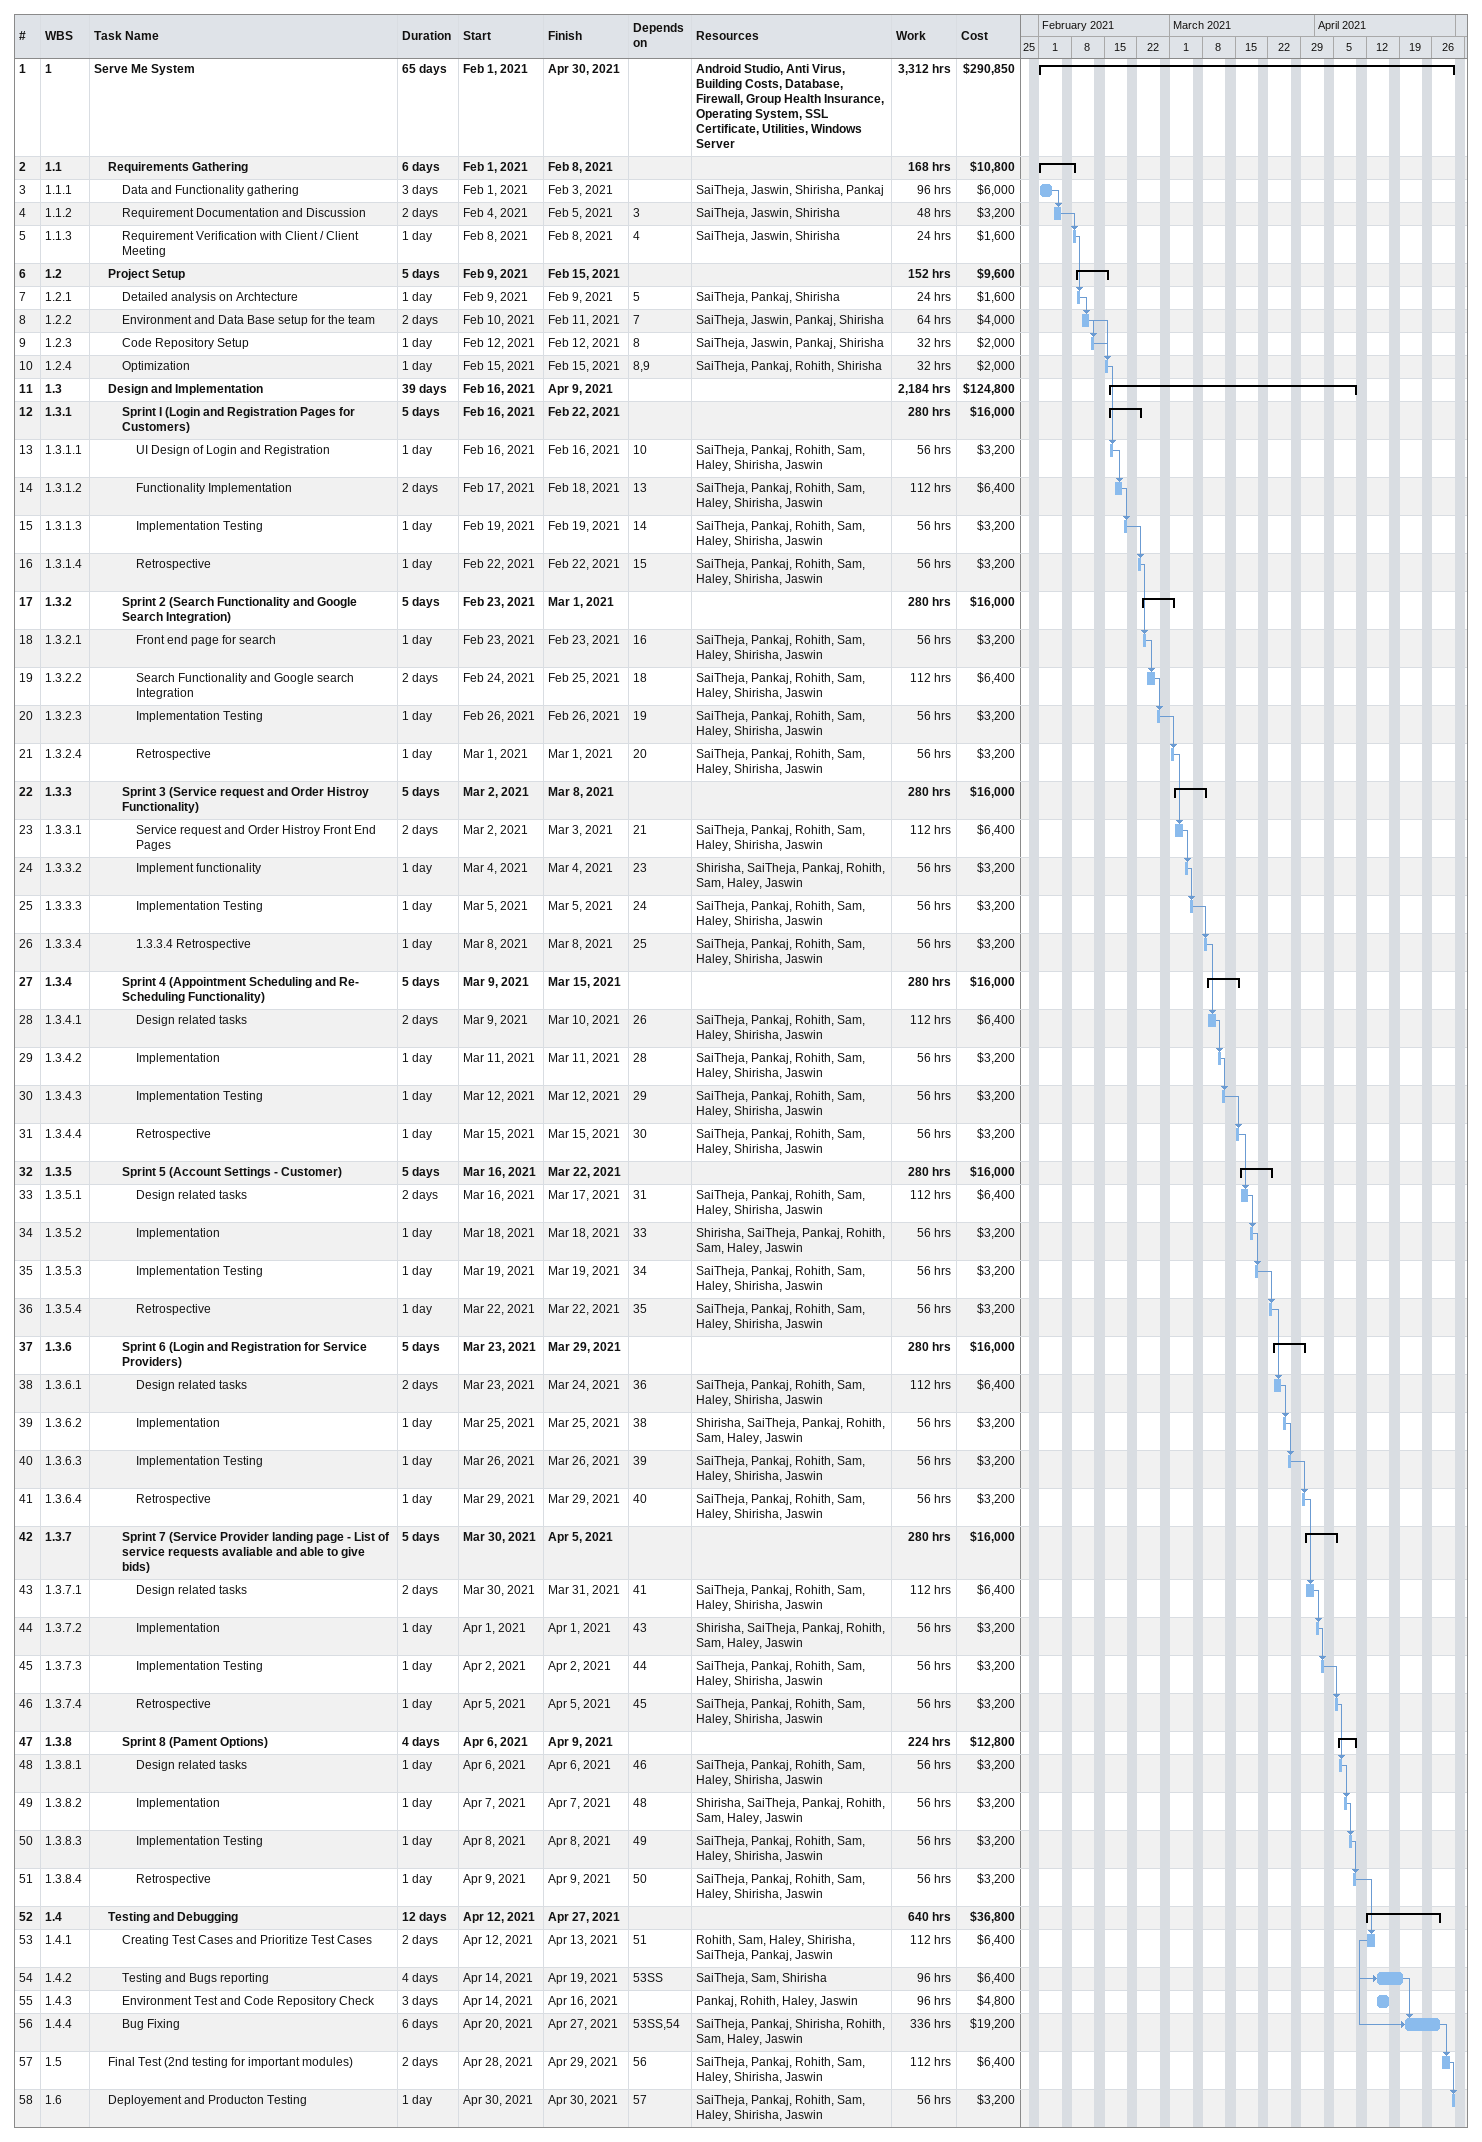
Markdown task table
| ID | WBS | Task | Duration | Start | Finish | Predecessors | Resources | Work (h) | Cost ($) |
|---|---|---|---|---|---|---|---|---|---|
| 1 | 1 | **Serve Me System** | 65d | 2021-02-01 | 2021-04-30 |  | Android Studio, Anti Virus, Building Costs, Database, Firewall, Group Health Insurance, Operating System, SSL Certificate, Utilities, Windows Server | 3312 | 290850 |
| 2 | 1.1 | **Requirements Gathering** | 6d | 2021-02-01 | 2021-02-08 |  |  | 168 | 10800 |
| 3 | 1.1.1 | Data and Functionality gathering | 3d | 2021-02-01 | 2021-02-03 |  | SaiTheja, Jaswin, Shirisha, Pankaj | 96 | 6000 |
| 4 | 1.1.2 | Requirement Documentation and Discussion | 2d | 2021-02-04 | 2021-02-05 | 3 | SaiTheja, Jaswin, Shirisha | 48 | 3200 |
| 5 | 1.1.3 | Requirement Verification with Client / Client Meeting | 1d | 2021-02-08 | 2021-02-08 | 4 | SaiTheja, Jaswin, Shirisha | 24 | 1600 |
| 6 | 1.2 | **Project Setup** | 5d | 2021-02-09 | 2021-02-15 |  |  | 152 | 9600 |
| 7 | 1.2.1 | Detailed analysis on Archtecture | 1d | 2021-02-09 | 2021-02-09 | 5 | SaiTheja, Pankaj, Shirisha | 24 | 1600 |
| 8 | 1.2.2 | Environment and Data Base setup for the team | 2d | 2021-02-10 | 2021-02-11 | 7 | SaiTheja, Jaswin, Pankaj, Shirisha | 64 | 4000 |
| 9 | 1.2.3 | Code Repository Setup | 1d | 2021-02-12 | 2021-02-12 | 8 | SaiTheja, Jaswin, Pankaj, Shirisha | 32 | 2000 |
| 10 | 1.2.4 | Optimization | 1d | 2021-02-15 | 2021-02-15 | 8, 9 | SaiTheja, Pankaj, Rohith, Shirisha | 32 | 2000 |
| 11 | 1.3 | **Design and Implementation** | 39d | 2021-02-16 | 2021-04-09 |  |  | 2184 | 124800 |
| 12 | 1.3.1 | **Sprint I (Login and Registration Pages for Customers)** | 5d | 2021-02-16 | 2021-02-22 |  |  | 280 | 16000 |
| 13 | 1.3.1.1 | UI Design of Login and Registration | 1d | 2021-02-16 | 2021-02-16 | 10 | SaiTheja, Pankaj, Rohith, Sam, Haley, Shirisha, Jaswin | 56 | 3200 |
| 14 | 1.3.1.2 | Functionality Implementation | 2d | 2021-02-17 | 2021-02-18 | 13 | SaiTheja, Pankaj, Rohith, Sam, Haley, Shirisha, Jaswin | 112 | 6400 |
| 15 | 1.3.1.3 | Implementation Testing | 1d | 2021-02-19 | 2021-02-19 | 14 | SaiTheja, Pankaj, Rohith, Sam, Haley, Shirisha, Jaswin | 56 | 3200 |
| 16 | 1.3.1.4 | Retrospective | 1d | 2021-02-22 | 2021-02-22 | 15 | SaiTheja, Pankaj, Rohith, Sam, Haley, Shirisha, Jaswin | 56 | 3200 |
| 17 | 1.3.2 | **Sprint 2 (Search Functionality and Google Search Integration)** | 5d | 2021-02-23 | 2021-03-01 |  |  | 280 | 16000 |
| 18 | 1.3.2.1 | Front end page for search | 1d | 2021-02-23 | 2021-02-23 | 16 | SaiTheja, Pankaj, Rohith, Sam, Haley, Shirisha, Jaswin | 56 | 3200 |
| 19 | 1.3.2.2 | Search Functionality and Google search Integration | 2d | 2021-02-24 | 2021-02-25 | 18 | SaiTheja, Pankaj, Rohith, Sam, Haley, Shirisha, Jaswin | 112 | 6400 |
| 20 | 1.3.2.3 | Implementation Testing | 1d | 2021-02-26 | 2021-02-26 | 19 | SaiTheja, Pankaj, Rohith, Sam, Haley, Shirisha, Jaswin | 56 | 3200 |
| 21 | 1.3.2.4 | Retrospective | 1d | 2021-03-01 | 2021-03-01 | 20 | SaiTheja, Pankaj, Rohith, Sam, Haley, Shirisha, Jaswin | 56 | 3200 |
| 22 | 1.3.3 | **Sprint 3 (Service request and Order Histroy Functionality)** | 5d | 2021-03-02 | 2021-03-08 |  |  | 280 | 16000 |
| 23 | 1.3.3.1 | Service request and Order Histroy Front End Pages | 2d | 2021-03-02 | 2021-03-03 | 21 | SaiTheja, Pankaj, Rohith, Sam, Haley, Shirisha, Jaswin | 112 | 6400 |
| 24 | 1.3.3.2 | Implement functionality | 1d | 2021-03-04 | 2021-03-04 | 23 | Shirisha, SaiTheja, Pankaj, Rohith, Sam, Haley, Jaswin | 56 | 3200 |
| 25 | 1.3.3.3 | Implementation Testing | 1d | 2021-03-05 | 2021-03-05 | 24 | SaiTheja, Pankaj, Rohith, Sam, Haley, Shirisha, Jaswin | 56 | 3200 |
| 26 | 1.3.3.4 | 1.3.3.4 Retrospective | 1d | 2021-03-08 | 2021-03-08 | 25 | SaiTheja, Pankaj, Rohith, Sam, Haley, Shirisha, Jaswin | 56 | 3200 |
| 27 | 1.3.4 | **Sprint 4 (Appointment Scheduling and Re- Scheduling Functionality)** | 5d | 2021-03-09 | 2021-03-15 |  |  | 280 | 16000 |
| 28 | 1.3.4.1 | Design related tasks | 2d | 2021-03-09 | 2021-03-10 | 26 | SaiTheja, Pankaj, Rohith, Sam, Haley, Shirisha, Jaswin | 112 | 6400 |
| 29 | 1.3.4.2 | Implementation | 1d | 2021-03-11 | 2021-03-11 | 28 | SaiTheja, Pankaj, Rohith, Sam, Haley, Shirisha, Jaswin | 56 | 3200 |
| 30 | 1.3.4.3 | Implementation Testing | 1d | 2021-03-12 | 2021-03-12 | 29 | SaiTheja, Pankaj, Rohith, Sam, Haley, Shirisha, Jaswin | 56 | 3200 |
| 31 | 1.3.4.4 | Retrospective | 1d | 2021-03-15 | 2021-03-15 | 30 | SaiTheja, Pankaj, Rohith, Sam, Haley, Shirisha, Jaswin | 56 | 3200 |
| 32 | 1.3.5 | **Sprint 5 (Account Settings - Customer)** | 5d | 2021-03-16 | 2021-03-22 |  |  | 280 | 16000 |
| 33 | 1.3.5.1 | Design related tasks | 2d | 2021-03-16 | 2021-03-17 | 31 | SaiTheja, Pankaj, Rohith, Sam, Haley, Shirisha, Jaswin | 112 | 6400 |
| 34 | 1.3.5.2 | Implementation | 1d | 2021-03-18 | 2021-03-18 | 33 | Shirisha, SaiTheja, Pankaj, Rohith, Sam, Haley, Jaswin | 56 | 3200 |
| 35 | 1.3.5.3 | Implementation Testing | 1d | 2021-03-19 | 2021-03-19 | 34 | SaiTheja, Pankaj, Rohith, Sam, Haley, Shirisha, Jaswin | 56 | 3200 |
| 36 | 1.3.5.4 | Retrospective | 1d | 2021-03-22 | 2021-03-22 | 35 | SaiTheja, Pankaj, Rohith, Sam, Haley, Shirisha, Jaswin | 56 | 3200 |
| 37 | 1.3.6 | **Sprint 6 (Login and Registration for Service Providers)** | 5d | 2021-03-23 | 2021-03-29 |  |  | 280 | 16000 |
| 38 | 1.3.6.1 | Design related tasks | 2d | 2021-03-23 | 2021-03-24 | 36 | SaiTheja, Pankaj, Rohith, Sam, Haley, Shirisha, Jaswin | 112 | 6400 |
| 39 | 1.3.6.2 | Implementation | 1d | 2021-03-25 | 2021-03-25 | 38 | Shirisha, SaiTheja, Pankaj, Rohith, Sam, Haley, Jaswin | 56 | 3200 |
| 40 | 1.3.6.3 | Implementation Testing | 1d | 2021-03-26 | 2021-03-26 | 39 | SaiTheja, Pankaj, Rohith, Sam, Haley, Shirisha, Jaswin | 56 | 3200 |
| 41 | 1.3.6.4 | Retrospective | 1d | 2021-03-29 | 2021-03-29 | 40 | SaiTheja, Pankaj, Rohith, Sam, Haley, Shirisha, Jaswin | 56 | 3200 |
| 42 | 1.3.7 | **Sprint 7 (Service Provider landing page - List of service requests avaliable and able to give bids)** | 5d | 2021-03-30 | 2021-04-05 |  |  | 280 | 16000 |
| 43 | 1.3.7.1 | Design related tasks | 2d | 2021-03-30 | 2021-03-31 | 41 | SaiTheja, Pankaj, Rohith, Sam, Haley, Shirisha, Jaswin | 112 | 6400 |
| 44 | 1.3.7.2 | Implementation | 1d | 2021-04-01 | 2021-04-01 | 43 | Shirisha, SaiTheja, Pankaj, Rohith, Sam, Haley, Jaswin | 56 | 3200 |
| 45 | 1.3.7.3 | Implementation Testing | 1d | 2021-04-02 | 2021-04-02 | 44 | SaiTheja, Pankaj, Rohith, Sam, Haley, Shirisha, Jaswin | 56 | 3200 |
| 46 | 1.3.7.4 | Retrospective | 1d | 2021-04-05 | 2021-04-05 | 45 | SaiTheja, Pankaj, Rohith, Sam, Haley, Shirisha, Jaswin | 56 | 3200 |
| 47 | 1.3.8 | **Sprint 8 (Pament Options)** | 4d | 2021-04-06 | 2021-04-09 |  |  | 224 | 12800 |
| 48 | 1.3.8.1 | Design related tasks | 1d | 2021-04-06 | 2021-04-06 | 46 | SaiTheja, Pankaj, Rohith, Sam, Haley, Shirisha, Jaswin | 56 | 3200 |
| 49 | 1.3.8.2 | Implementation | 1d | 2021-04-07 | 2021-04-07 | 48 | Shirisha, SaiTheja, Pankaj, Rohith, Sam, Haley, Jaswin | 56 | 3200 |
| 50 | 1.3.8.3 | Implementation Testing | 1d | 2021-04-08 | 2021-04-08 | 49 | SaiTheja, Pankaj, Rohith, Sam, Haley, Shirisha, Jaswin | 56 | 3200 |
| 51 | 1.3.8.4 | Retrospective | 1d | 2021-04-09 | 2021-04-09 | 50 | SaiTheja, Pankaj, Rohith, Sam, Haley, Shirisha, Jaswin | 56 | 3200 |
| 52 | 1.4 | **Testing and Debugging** | 12d | 2021-04-12 | 2021-04-27 |  |  | 640 | 36800 |
| 53 | 1.4.1 | Creating Test Cases and Prioritize Test Cases | 2d | 2021-04-12 | 2021-04-13 | 51 | Rohith, Sam, Haley, Shirisha, SaiTheja, Pankaj, Jaswin | 112 | 6400 |
| 54 | 1.4.2 | Testing and Bugs reporting | 4d | 2021-04-14 | 2021-04-19 | 53SS | SaiTheja, Sam, Shirisha | 96 | 6400 |
| 55 | 1.4.3 | Environment Test and Code Repository Check | 3d | 2021-04-14 | 2021-04-16 |  | Pankaj, Rohith, Haley, Jaswin | 96 | 4800 |
| 56 | 1.4.4 | Bug Fixing | 6d | 2021-04-20 | 2021-04-27 | 53SS, 54 | SaiTheja, Pankaj, Shirisha, Rohith, Sam, Haley, Jaswin | 336 | 19200 |
| 57 | 1.5 | Final Test (2nd testing for important modules) | 2d | 2021-04-28 | 2021-04-29 | 56 | SaiTheja, Pankaj, Rohith, Sam, Haley, Shirisha, Jaswin | 112 | 6400 |
| 58 | 1.6 | Deployement and Producton Testing | 1d | 2021-04-30 | 2021-04-30 | 57 | SaiTheja, Pankaj, Rohith, Sam, Haley, Shirisha, Jaswin | 56 | 3200 |
